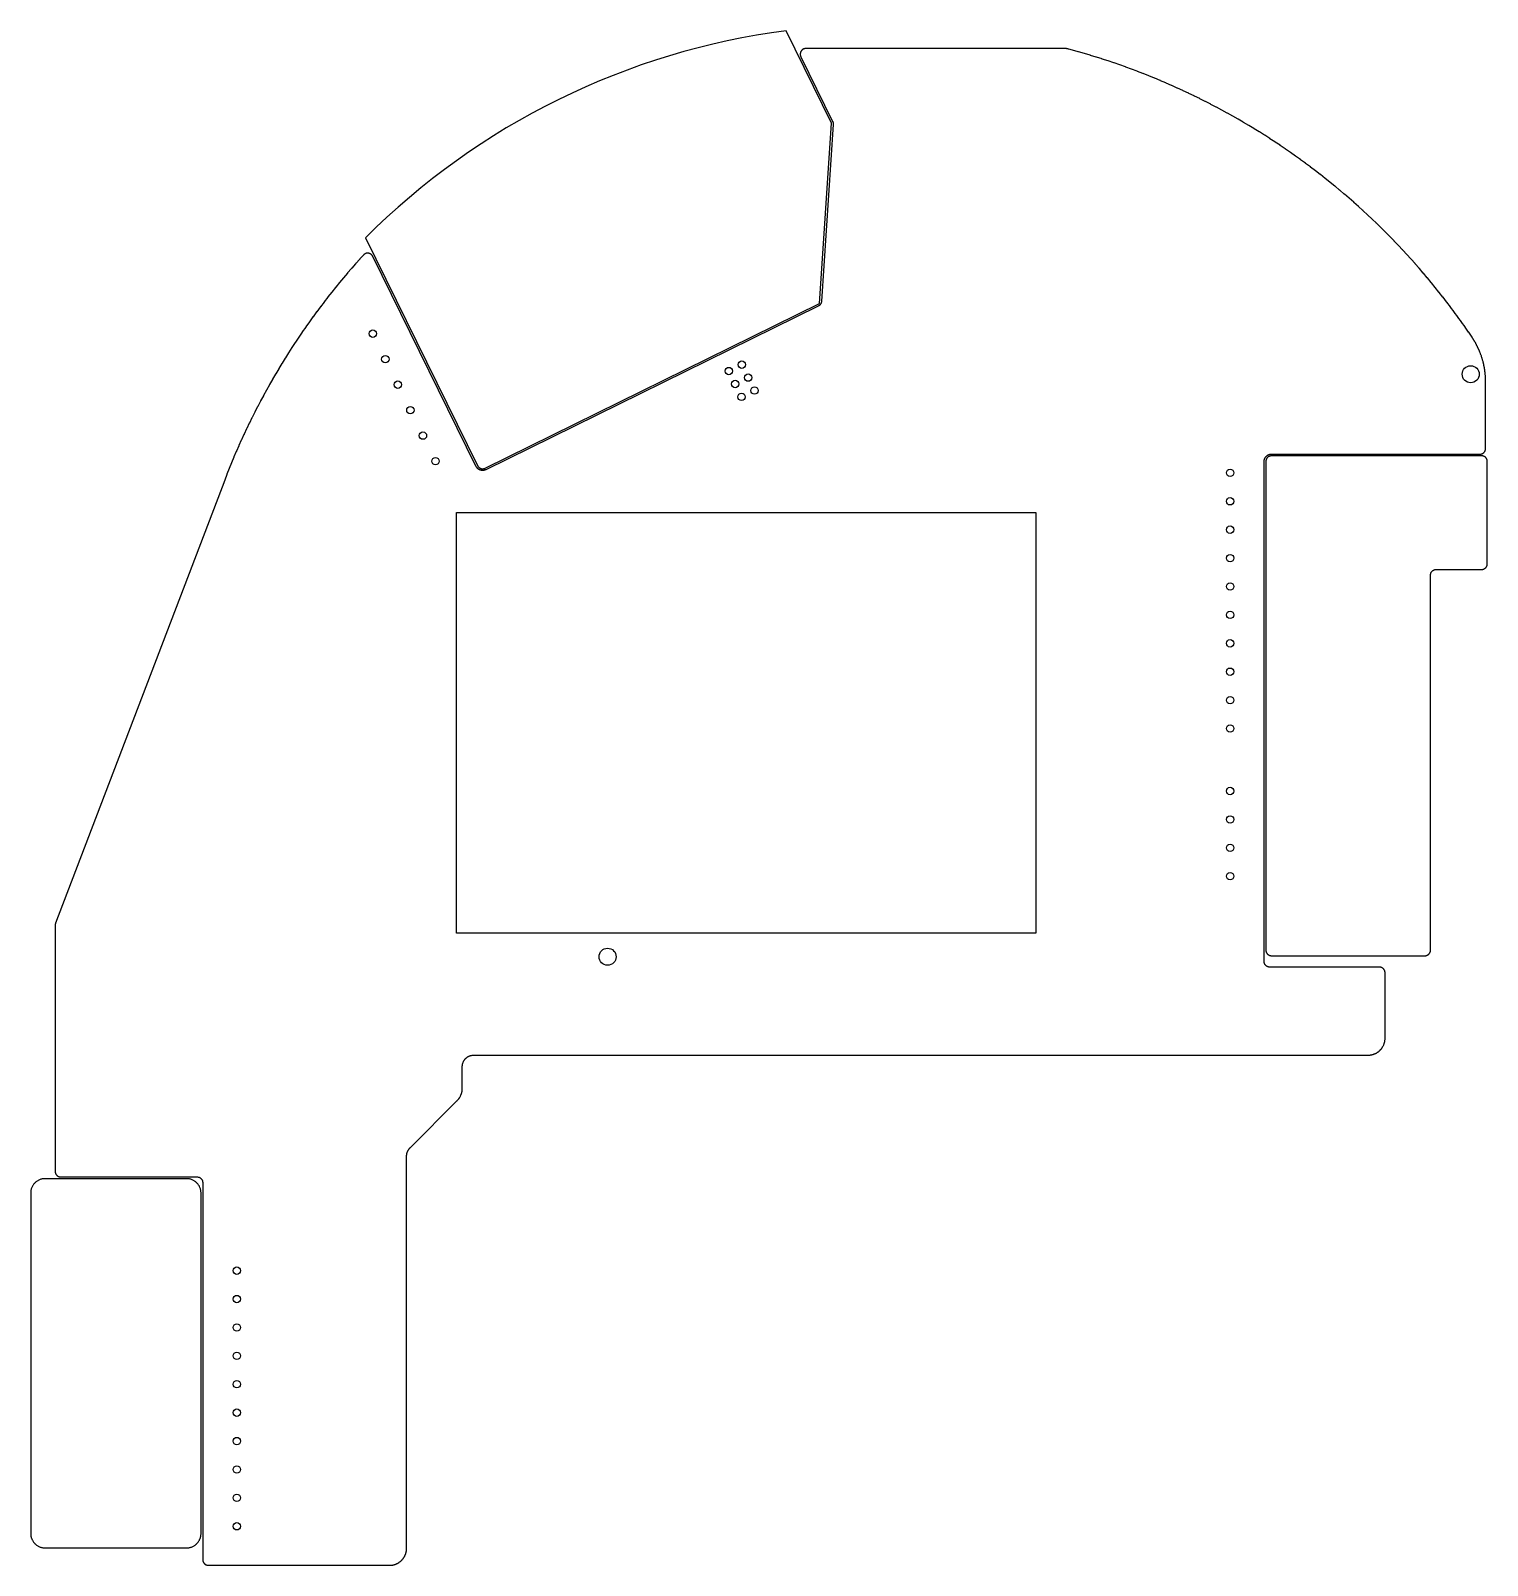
# Model space of a CAD drawing. Header units: millimetres. Extents: x 24 to 280, y -282 to -12.
import ezdxf

# ---------------------------------------------------------------- set-up
doc = ezdxf.new("R2010")
doc.units = ezdxf.units.MM
for name, color, linetype in [('CONTORNO_MASTER', 7, 'Continuous'), ('HUECO_PI', 2, 'Continuous'), ('PCB_INDIVIDUALES_REF', 3, 'Continuous'), ('TERMINALES_PADS', 6, 'Continuous'), ('TORNILLOS_BASE', 5, 'Continuous')]:
    doc.layers.add(name, color=color, linetype=linetype)

msp = doc.modelspace()

# ---------------------------------------------------------------- linework, layer by layer
at = {"layer": 'CONTORNO_MASTER'}
msp.add_lwpolyline([(28.3, -212.93), (28.3, -212.95), (28.3, -212.99), (28.3, -213.02), (28.31, -213.05), (28.31, -213.09), (28.32, -213.12), (28.32, -213.15), (28.33, -213.18), (28.34, -213.21), (28.35, -213.24), (28.36, -213.28), (28.37, -213.31), (28.38, -213.34), (28.4, -213.37), (28.41, -213.4), (28.43, -213.42), (28.44, -213.45), (28.46, -213.48), (28.48, -213.51), (28.5, -213.53), (28.52, -213.56), (28.54, -213.59), (28.56, -213.61), (28.58, -213.63), (28.6, -213.66), (28.63, -213.68), (28.65, -213.7), (28.68, -213.72), (28.7, -213.74), (28.73, -213.76), (28.76, -213.78), (28.79, -213.8), (28.81, -213.81), (28.84, -213.83), (28.87, -213.84), (28.9, -213.86), (28.93, -213.87), (28.96, -213.88), (28.99, -213.89), (29.03, -213.9), (29.06, -213.91), (29.09, -213.92), (29.12, -213.92), (29.15, -213.93), (29.19, -213.93), (29.22, -213.94), (29.25, -213.94), (29.29, -213.94), (29.31, -213.94), (53.28, -213.94), (53.31, -213.94), (53.33, -213.94), (53.39, -213.94), (53.46, -213.95), (53.52, -213.97), (53.59, -213.98), (53.65, -214), (53.71, -214.03), (53.77, -214.06), (53.82, -214.09), (53.88, -214.13), (53.93, -214.17), (53.98, -214.21), (54.03, -214.26), (54.07, -214.31), (54.11, -214.36), (54.14, -214.41), (54.18, -214.47), (54.21, -214.53), (54.23, -214.59), (54.25, -214.65), (54.27, -214.71), (54.28, -214.78), (54.29, -214.84), (54.29, -214.91), (54.3, -214.92), (54.3, -214.96), (54.3, -281.29), (54.3, -281.31), (54.3, -281.35), (54.3, -281.38), (54.3, -281.41), (54.31, -281.45), (54.31, -281.48), (54.32, -281.51), (54.33, -281.54), (54.33, -281.57), (54.34, -281.61), (54.35, -281.64), (54.37, -281.67), (54.38, -281.7), (54.39, -281.73), (54.41, -281.76), (54.42, -281.79), (54.44, -281.81), (54.46, -281.84), (54.47, -281.87), (54.49, -281.9), (54.51, -281.92), (54.53, -281.95), (54.56, -281.97), (54.58, -282), (54.6, -282.02), (54.62, -282.04), (54.65, -282.06), (54.67, -282.08), (54.7, -282.1), (54.73, -282.12), (54.75, -282.14), (54.78, -282.16), (54.81, -282.17), (54.84, -282.19), (54.87, -282.2), (54.9, -282.22), (54.93, -282.23), (54.96, -282.24), (54.99, -282.25), (55.02, -282.26), (55.05, -282.27), (55.08, -282.28), (55.12, -282.28), (55.15, -282.29), (55.18, -282.29), (55.21, -282.3), (55.25, -282.3), (55.29, -282.3), (55.3, -282.3), (87.16, -282.3), (87.17, -282.3), (87.2, -282.3), (87.2, -282.3), (87.21, -282.3), (87.22, -282.3), (87.33, -282.3), (87.34, -282.3), (87.38, -282.29), (87.39, -282.29), (87.42, -282.29), (87.43, -282.29), (87.53, -282.28), (87.54, -282.28), (87.58, -282.28), (87.59, -282.27), (87.61, -282.27), (87.62, -282.27), (87.63, -282.27), (87.64, -282.27), (87.73, -282.25), (87.74, -282.25), (87.77, -282.24), (87.78, -282.24), (87.8, -282.24), (87.81, -282.24), (87.83, -282.23), (87.84, -282.23), (87.92, -282.21), (87.93, -282.21), (87.96, -282.2), (87.97, -282.2), (87.99, -282.19), (88, -282.19), (88.02, -282.18), (88.03, -282.18), (88.11, -282.16), (88.12, -282.15), (88.14, -282.15), (88.15, -282.14), (88.17, -282.14), (88.18, -282.13), (88.21, -282.12), (88.21, -282.12), (88.3, -282.09), (88.31, -282.09), (88.33, -282.08), (88.33, -282.08), (88.36, -282.07), (88.37, -282.06), (88.39, -282.05), (88.4, -282.05), (88.48, -282.01), (88.49, -282.01), (88.51, -282), (88.51, -282), (88.54, -281.98), (88.55, -281.98), (88.57, -281.97), (88.57, -281.97), (88.65, -281.92), (88.66, -281.92), (88.68, -281.91), (88.69, -281.9), (88.71, -281.89), (88.72, -281.89), (88.74, -281.87), (88.74, -281.87), (88.82, -281.83), (88.82, -281.82), (88.85, -281.8), (88.86, -281.8), (88.88, -281.78), (88.9, -281.77), (88.98, -281.71), (88.99, -281.71), (89.01, -281.69), (89.02, -281.68), (89.04, -281.67), (89.04, -281.67), (89.06, -281.65), (89.07, -281.65), (89.14, -281.59), (89.14, -281.58), (89.16, -281.57), (89.17, -281.56), (89.19, -281.55), (89.19, -281.54), (89.21, -281.52), (89.22, -281.52), (89.28, -281.46), (89.29, -281.45), (89.31, -281.44), (89.31, -281.43), (89.33, -281.41), (89.34, -281.41), (89.35, -281.39), (89.36, -281.38), (89.42, -281.32), (89.42, -281.31), (89.44, -281.29), (89.45, -281.29), (89.46, -281.27), (89.47, -281.26), (89.48, -281.24), (89.49, -281.24), (89.55, -281.17), (89.55, -281.16), (89.57, -281.14), (89.57, -281.14), (89.58, -281.12), (89.59, -281.11), (89.61, -281.09), (89.61, -281.08), (89.67, -281), (89.68, -280.99), (89.7, -280.96), (89.7, -280.95), (89.72, -280.92), (89.73, -280.92), (89.77, -280.84), (89.77, -280.84), (89.79, -280.82), (89.79, -280.81), (89.8, -280.79), (89.81, -280.78), (89.82, -280.76), (89.82, -280.75), (89.87, -280.67), (89.87, -280.67), (89.88, -280.65), (89.88, -280.64), (89.9, -280.61), (89.9, -280.61), (89.91, -280.59), (89.91, -280.58), (89.95, -280.5), (89.95, -280.49), (89.96, -280.47), (89.97, -280.46), (89.98, -280.43), (89.98, -280.43), (89.99, -280.41), (89.99, -280.4), (90.02, -280.31), (90.02, -280.31), (90.03, -280.28), (90.04, -280.27), (90.04, -280.25), (90.05, -280.24), (90.05, -280.22), (90.06, -280.21), (90.08, -280.13), (90.08, -280.12), (90.09, -280.1), (90.09, -280.09), (90.1, -280.07), (90.1, -280.06), (90.11, -280.03), (90.11, -280.02), (90.13, -279.94), (90.13, -279.93), (90.14, -279.91), (90.14, -279.9), (90.14, -279.88), (90.14, -279.87), (90.15, -279.84), (90.15, -279.83), (90.17, -279.74), (90.17, -279.73), (90.17, -279.72), (90.17, -279.71), (90.17, -279.69), (90.18, -279.68), (90.18, -279.64), (90.18, -279.63), (90.19, -279.54), (90.19, -279.52), (90.19, -279.49), (90.19, -279.48), (90.2, -279.44), (90.2, -279.43), (90.2, -279.32), (90.2, -279.32), (90.2, -279.3), (90.2, -279.3), (90.2, -279.27), (90.2, -279.26), (90.2, -210.24), (90.2, -210.21), (90.2, -210.13), (90.21, -210.06), (90.21, -210), (90.22, -209.94), (90.23, -209.87), (90.25, -209.8), (90.26, -209.74), (90.28, -209.68), (90.3, -209.62), (90.32, -209.56), (90.34, -209.49), (90.37, -209.43), (90.39, -209.37), (90.42, -209.32), (90.45, -209.26), (90.49, -209.2), (90.52, -209.14), (90.56, -209.09), (90.59, -209.04), (90.63, -208.99), (90.68, -208.94), (90.72, -208.89), (90.77, -208.83), (90.8, -208.8), (99.11, -200.49), (99.12, -200.48), (99.12, -200.48), (99.14, -200.46), (99.15, -200.45), (99.22, -200.37), (99.23, -200.37), (99.24, -200.35), (99.24, -200.35), (99.26, -200.33), (99.27, -200.32), (99.28, -200.3), (99.29, -200.29), (99.35, -200.22), (99.35, -200.22), (99.37, -200.2), (99.37, -200.19), (99.39, -200.17), (99.39, -200.17), (99.41, -200.15), (99.41, -200.14), (99.46, -200.07), (99.47, -200.06), (99.48, -200.04), (99.49, -200.04), (99.5, -200.01), (99.5, -200.01), (99.52, -199.98), (99.52, -199.98), (99.57, -199.9), (99.57, -199.89), (99.59, -199.87), (99.59, -199.87), (99.6, -199.85), (99.61, -199.84), (99.62, -199.82), (99.62, -199.81), (99.67, -199.73), (99.67, -199.72), (99.68, -199.7), (99.68, -199.7), (99.7, -199.67), (99.7, -199.66), (99.71, -199.64), (99.71, -199.64), (99.75, -199.55), (99.75, -199.55), (99.76, -199.52), (99.77, -199.52), (99.77, -199.5), (99.78, -199.49), (99.79, -199.46), (99.79, -199.45), (99.82, -199.37), (99.82, -199.36), (99.83, -199.34), (99.84, -199.33), (99.84, -199.31), (99.85, -199.3), (99.85, -199.28), (99.86, -199.27), (99.88, -199.18), (99.88, -199.18), (99.89, -199.15), (99.89, -199.15), (99.9, -199.12), (99.9, -199.11), (99.91, -199.09), (99.91, -199.08), (99.93, -199), (99.93, -198.99), (99.94, -198.96), (99.94, -198.95), (99.94, -198.93), (99.95, -198.92), (99.95, -198.9), (99.95, -198.89), (99.97, -198.8), (99.97, -198.79), (99.97, -198.77), (99.97, -198.77), (99.97, -198.74), (99.98, -198.73), (99.98, -198.7), (99.98, -198.69), (99.99, -198.6), (99.99, -198.58), (99.99, -198.55), (99.99, -198.54), (100, -198.5), (100, -198.49), (100, -198.38), (100, -198.37), (100, -198.36), (100, -198.35), (100, -198.33), (100, -198.32), (100, -194.52), (100, -194.48), (100, -194.4), (100.01, -194.33), (100.01, -194.27), (100.02, -194.21), (100.03, -194.14), (100.05, -194.08), (100.06, -194.01), (100.08, -193.95), (100.1, -193.89), (100.12, -193.83), (100.14, -193.76), (100.16, -193.71), (100.19, -193.65), (100.22, -193.58), (100.25, -193.53), (100.28, -193.47), (100.32, -193.42), (100.35, -193.36), (100.39, -193.31), (100.44, -193.25), (100.47, -193.21), (100.52, -193.16), (100.57, -193.11), (100.61, -193.07), (100.66, -193.02), (100.71, -192.97), (100.75, -192.94), (100.81, -192.89), (100.86, -192.85), (100.92, -192.82), (100.97, -192.78), (101.03, -192.75), (101.08, -192.72), (101.15, -192.69), (101.21, -192.66), (101.26, -192.64), (101.33, -192.62), (101.39, -192.6), (101.45, -192.58), (101.51, -192.56), (101.58, -192.55), (101.64, -192.53), (101.71, -192.52), (101.77, -192.51), (101.83, -192.51), (101.9, -192.5), (101.98, -192.5), (102.02, -192.5), (259.46, -192.5), (259.47, -192.5), (259.5, -192.5), (259.5, -192.5), (259.51, -192.5), (259.52, -192.5), (259.63, -192.5), (259.64, -192.5), (259.68, -192.49), (259.69, -192.49), (259.72, -192.49), (259.73, -192.49), (259.83, -192.48), (259.84, -192.48), (259.88, -192.48), (259.89, -192.47), (259.91, -192.47), (259.92, -192.47), (259.93, -192.47), (259.94, -192.47), (260.03, -192.45), (260.04, -192.45), (260.07, -192.44), (260.08, -192.44), (260.1, -192.44), (260.11, -192.44), (260.13, -192.43), (260.14, -192.43), (260.22, -192.41), (260.23, -192.41), (260.26, -192.4), (260.27, -192.4), (260.29, -192.39), (260.3, -192.39), (260.32, -192.38), (260.33, -192.38), (260.41, -192.36), (260.42, -192.35), (260.44, -192.35), (260.45, -192.34), (260.47, -192.34), (260.48, -192.33), (260.51, -192.32), (260.51, -192.32), (260.6, -192.29), (260.61, -192.29), (260.63, -192.28), (260.63, -192.28), (260.66, -192.27), (260.67, -192.26), (260.69, -192.25), (260.7, -192.25), (260.78, -192.21), (260.79, -192.21), (260.81, -192.2), (260.81, -192.2), (260.84, -192.18), (260.85, -192.18), (260.87, -192.17), (260.87, -192.17), (260.95, -192.12), (260.96, -192.12), (260.98, -192.11), (260.99, -192.1), (261.01, -192.09), (261.02, -192.09), (261.04, -192.07), (261.04, -192.07), (261.12, -192.03), (261.12, -192.02), (261.15, -192), (261.16, -192), (261.18, -191.98), (261.2, -191.97), (261.28, -191.91), (261.29, -191.91), (261.31, -191.89), (261.32, -191.88), (261.34, -191.87), (261.34, -191.87), (261.36, -191.85), (261.37, -191.85), (261.44, -191.79), (261.44, -191.78), (261.46, -191.77), (261.47, -191.76), (261.49, -191.75), (261.49, -191.74), (261.51, -191.72), (261.52, -191.72), (261.58, -191.66), (261.59, -191.65), (261.61, -191.64), (261.61, -191.63), (261.63, -191.61), (261.64, -191.61), (261.65, -191.59), (261.66, -191.58), (261.72, -191.52), (261.72, -191.51), (261.74, -191.49), (261.75, -191.49), (261.76, -191.47), (261.77, -191.46), (261.78, -191.44), (261.79, -191.44), (261.85, -191.37), (261.85, -191.36), (261.87, -191.34), (261.87, -191.34), (261.88, -191.32), (261.89, -191.31), (261.91, -191.29), (261.91, -191.28), (261.97, -191.2), (261.98, -191.19), (262, -191.16), (262, -191.15), (262.02, -191.12), (262.03, -191.12), (262.07, -191.04), (262.07, -191.04), (262.09, -191.02), (262.09, -191.01), (262.1, -190.99), (262.11, -190.98), (262.12, -190.96), (262.12, -190.95), (262.17, -190.87), (262.17, -190.87), (262.18, -190.85), (262.18, -190.84), (262.2, -190.81), (262.2, -190.81), (262.21, -190.79), (262.21, -190.78), (262.25, -190.7), (262.25, -190.69), (262.26, -190.67), (262.27, -190.66), (262.28, -190.63), (262.28, -190.63), (262.29, -190.61), (262.29, -190.6), (262.32, -190.51), (262.32, -190.51), (262.33, -190.48), (262.34, -190.47), (262.34, -190.45), (262.35, -190.44), (262.35, -190.42), (262.36, -190.41), (262.38, -190.33), (262.38, -190.32), (262.39, -190.3), (262.39, -190.29), (262.4, -190.27), (262.4, -190.26), (262.41, -190.23), (262.41, -190.22), (262.43, -190.14), (262.43, -190.13), (262.44, -190.11), (262.44, -190.1), (262.44, -190.08), (262.44, -190.07), (262.45, -190.04), (262.45, -190.03), (262.47, -189.94), (262.47, -189.93), (262.47, -189.92), (262.47, -189.91), (262.47, -189.89), (262.48, -189.88), (262.48, -189.84), (262.48, -189.83), (262.49, -189.74), (262.49, -189.72), (262.49, -189.69), (262.49, -189.68), (262.5, -189.64), (262.5, -189.63), (262.5, -189.52), (262.5, -189.52), (262.5, -189.5), (262.5, -189.5), (262.5, -189.47), (262.5, -189.46), (262.5, -178.01), (262.5, -177.99), (262.5, -177.95), (262.5, -177.92), (262.49, -177.89), (262.49, -177.85), (262.48, -177.82), (262.48, -177.79), (262.47, -177.76), (262.46, -177.73), (262.45, -177.69), (262.44, -177.66), (262.43, -177.63), (262.42, -177.6), (262.4, -177.57), (262.39, -177.54), (262.37, -177.51), (262.36, -177.49), (262.34, -177.46), (262.32, -177.43), (262.3, -177.4), (262.28, -177.38), (262.26, -177.35), (262.24, -177.33), (262.22, -177.3), (262.2, -177.28), (262.17, -177.26), (262.15, -177.24), (262.12, -177.22), (262.1, -177.2), (262.07, -177.18), (262.04, -177.16), (262.01, -177.14), (261.99, -177.13), (261.96, -177.11), (261.93, -177.1), (261.9, -177.08), (261.87, -177.07), (261.84, -177.06), (261.81, -177.05), (261.77, -177.04), (261.74, -177.03), (261.71, -177.02), (261.68, -177.02), (261.65, -177.01), (261.61, -177.01), (261.58, -177), (261.55, -177), (261.51, -177), (261.49, -177), (242.22, -177), (242.18, -177), (242.17, -177), (242.1, -176.99), (242.04, -176.99), (241.97, -176.97), (241.91, -176.96), (241.85, -176.94), (241.79, -176.91), (241.73, -176.88), (241.67, -176.85), (241.62, -176.81), (241.57, -176.77), (241.52, -176.73), (241.47, -176.68), (241.43, -176.63), (241.39, -176.58), (241.35, -176.53), (241.32, -176.47), (241.29, -176.41), (241.26, -176.35), (241.24, -176.29), (241.23, -176.23), (241.21, -176.16), (241.21, -176.1), (241.2, -176.03), (241.2, -176.02), (241.2, -175.98), (241.2, -100), (241.2, -88.02), (241.2, -88.01), (241.2, -88.01), (241.2, -88), (241.2, -87.99), (241.2, -87.99), (241.2, -87.98), (241.2, -87.97), (241.2, -87.95), (241.2, -87.94), (241.2, -87.94), (241.2, -87.91), (241.21, -87.89), (241.21, -87.84), (241.21, -87.83), (241.22, -87.78), (241.22, -87.77), (241.23, -87.72), (241.23, -87.7), (241.25, -87.66), (241.25, -87.64), (241.27, -87.6), (241.27, -87.58), (241.29, -87.54), (241.29, -87.52), (241.31, -87.48), (241.32, -87.46), (241.34, -87.42), (241.34, -87.41), (241.37, -87.36), (241.38, -87.35), (241.4, -87.31), (241.41, -87.3), (241.44, -87.25), (241.44, -87.24), (241.47, -87.2), (241.48, -87.19), (241.51, -87.15), (241.52, -87.14), (241.56, -87.11), (241.57, -87.1), (241.6, -87.06), (241.61, -87.05), (241.65, -87.02), (241.66, -87.01), (241.7, -86.98), (241.71, -86.97), (241.75, -86.94), (241.76, -86.93), (241.8, -86.9), (241.81, -86.9), (241.86, -86.87), (241.87, -86.86), (241.91, -86.84), (241.93, -86.83), (241.97, -86.81), (241.98, -86.81), (242.03, -86.79), (242.04, -86.78), (242.09, -86.77), (242.1, -86.76), (242.15, -86.75), (242.16, -86.74), (242.21, -86.73), (242.23, -86.73), (242.27, -86.72), (242.29, -86.72), (242.34, -86.71), (242.35, -86.71), (242.4, -86.7), (242.42, -86.7), (242.45, -86.7), (242.47, -86.7), (242.49, -86.7), (242.5, -86.7), (242.51, -86.7), (242.51, -86.7), (242.52, -86.7), (279.19, -86.7), (279.21, -86.7), (279.25, -86.7), (279.28, -86.7), (279.31, -86.69), (279.35, -86.69), (279.38, -86.68), (279.41, -86.68), (279.44, -86.67), (279.47, -86.66), (279.51, -86.65), (279.54, -86.64), (279.57, -86.63), (279.6, -86.62), (279.63, -86.6), (279.66, -86.59), (279.69, -86.57), (279.71, -86.56), (279.74, -86.54), (279.77, -86.52), (279.8, -86.5), (279.82, -86.48), (279.85, -86.46), (279.87, -86.44), (279.9, -86.42), (279.92, -86.4), (279.94, -86.37), (279.96, -86.35), (279.98, -86.32), (280, -86.3), (280.02, -86.27), (280.04, -86.24), (280.06, -86.21), (280.07, -86.19), (280.09, -86.16), (280.1, -86.13), (280.12, -86.1), (280.13, -86.07), (280.14, -86.04), (280.15, -86.01), (280.16, -85.97), (280.17, -85.94), (280.18, -85.91), (280.18, -85.88), (280.19, -85.85), (280.19, -85.81), (280.2, -85.78), (280.2, -85.75), (280.2, -85.71), (280.2, -85.69), (280.2, -73.86), (280.2, -73.86), (280.2, -73.84), (280.2, -73.83), (280.2, -73.81), (280.2, -73.8), (280.2, -73.72), (280.2, -73.72), (280.2, -73.7), (280.2, -73.68), (280.2, -73.67), (280.2, -73.61), (280.2, -73.59), (280.2, -73.59), (280.2, -73.59), (280.19, -73.55), (280.19, -73.55), (280.19, -73.48), (280.19, -73.47), (280.19, -73.45), (280.19, -73.35), (280.19, -73.35), (280.19, -73.33), (280.19, -73.32), (280.18, -73.23), (280.18, -73.22), (280.18, -73.21), (280.18, -73.19), (280.18, -73.18), (280.17, -73.11), (280.17, -73.1), (280.17, -73.06), (280.17, -73.05), (280.17, -72.98), (280.16, -72.95), (280.16, -72.95), (280.16, -72.86), (280.16, -72.83), (280.15, -72.75), (280.15, -72.74), (280.15, -72.72), (280.14, -72.7), (280.14, -72.69), (280.14, -72.61), (280.13, -72.6), (280.13, -72.6), (280.13, -72.57), (280.13, -72.56), (280.12, -72.49), (280.12, -72.48), (280.12, -72.46), (280.12, -72.46), (280.11, -72.36), (280.11, -72.33), (280.11, -72.33), (280.1, -72.24), (280.09, -72.22), (280.09, -72.2), (280.08, -72.12), (280.08, -72.11), (280.08, -72.1), (280.07, -72.08), (280.07, -72.07), (280.06, -72.01), (280.06, -71.99), (280.06, -71.98), (280.06, -71.95), (280.05, -71.94), (280.05, -71.89), (280.04, -71.87), (280.04, -71.85), (280.04, -71.83), (280.04, -71.82), (280.03, -71.76), (280.03, -71.76), (280.02, -71.73), (280.02, -71.72), (280.02, -71.7), (280.01, -71.64), (280.01, -71.64), (280, -71.61), (280, -71.61), (280, -71.6), (280, -71.59), (279.99, -71.51), (279.98, -71.5), (279.98, -71.46), (279.98, -71.45), (279.96, -71.38), (279.96, -71.38), (279.96, -71.36), (279.94, -71.26), (279.93, -71.24), (279.92, -71.16), (279.92, -71.15), (279.91, -71.13), (279.91, -71.13), (279.91, -71.11), (279.91, -71.09), (279.89, -71.02), (279.89, -71.01), (279.89, -71.01), (279.89, -71), (279.88, -70.98), (279.88, -70.97), (279.86, -70.9), (279.86, -70.89), (279.86, -70.87), (279.84, -70.78), (279.84, -70.77), (279.83, -70.75), (279.81, -70.67), (279.81, -70.67), (279.81, -70.65), (279.8, -70.64), (279.8, -70.63), (279.8, -70.61), (279.78, -70.55), (279.78, -70.54), (279.77, -70.52), (279.77, -70.52), (279.77, -70.52), (279.77, -70.5), (279.75, -70.42), (279.74, -70.41), (279.74, -70.39), (279.74, -70.39), (279.72, -70.3), (279.71, -70.29), (279.71, -70.27), (279.71, -70.27), (279.68, -70.18), (279.68, -70.17), (279.68, -70.15), (279.67, -70.15), (279.65, -70.07), (279.65, -70.06), (279.65, -70.05), (279.64, -70.04), (279.64, -70.04), (279.64, -70.03), (279.62, -69.95), (279.62, -69.95), (279.61, -69.93), (279.61, -69.91), (279.6, -69.9), (279.58, -69.83), (279.58, -69.82), (279.57, -69.81), (279.57, -69.8), (279.57, -69.8), (279.57, -69.79), (279.55, -69.72), (279.55, -69.72), (279.54, -69.7), (279.54, -69.69), (279.53, -69.67), (279.53, -69.66), (279.5, -69.58), (279.5, -69.58), (279.5, -69.57), (279.49, -69.55), (279.47, -69.47), (279.46, -69.46), (279.46, -69.45), (279.45, -69.43), (279.45, -69.42), (279.42, -69.35), (279.42, -69.34), (279.42, -69.33), (279.41, -69.32), (279.38, -69.24), (279.38, -69.23), (279.37, -69.21), (279.35, -69.13), (279.34, -69.13), (279.33, -69.1), (279.33, -69.09), (279.32, -69.08), (279.3, -69.01), (279.29, -69), (279.29, -68.99), (279.28, -68.96), (279.28, -68.96), (279.25, -68.89), (279.25, -68.88), (279.24, -68.86), (279.24, -68.86), (279.21, -68.77), (279.2, -68.76), (279.2, -68.75), (279.19, -68.74), (279.16, -68.66), (279.16, -68.65), (279.15, -68.63), (279.15, -68.62), (279.12, -68.55), (279.11, -68.54), (279.11, -68.53), (279.1, -68.5), (279.1, -68.5), (279.07, -68.43), (279.06, -68.42), (279.05, -68.4), (279.02, -68.32), (279.01, -68.31), (279.01, -68.3), (279, -68.28), (279, -68.27), (278.97, -68.2), (278.96, -68.19), (278.95, -68.17), (278.91, -68.09), (278.91, -68.08), (278.9, -68.07), (278.86, -67.98), (278.86, -67.97), (278.85, -67.96), (278.85, -67.94), (278.81, -67.87), (278.8, -67.85), (278.8, -67.84), (278.8, -67.84), (278.76, -67.76), (278.75, -67.75), (278.75, -67.74), (278.73, -67.71), (278.73, -67.7), (278.7, -67.64), (278.7, -67.64), (278.69, -67.62), (278.68, -67.61), (278.64, -67.53), (278.64, -67.53), (278.64, -67.52), (278.63, -67.51), (278.62, -67.49), (278.62, -67.49), (278.59, -67.42), (278.58, -67.42), (278.57, -67.4), (278.57, -67.39), (278.53, -67.32), (278.53, -67.31), (278.52, -67.3), (278.5, -67.27), (278.5, -67.26), (278.47, -67.21), (278.46, -67.2), (278.46, -67.18), (278.45, -67.18), (278.41, -67.1), (278.4, -67.09), (278.39, -67.07), (278.35, -66.98), (278.34, -66.97), (278.33, -66.96), (278.29, -66.89), (278.28, -66.87), (278.27, -66.86), (278.27, -66.85), (278.23, -66.79), (278.23, -66.78), (278.22, -66.77), (278.21, -66.76), (278.21, -66.75), (278.2, -66.73), (278.17, -66.68), (278.16, -66.67), (278.15, -66.65), (278.15, -66.65), (278.14, -66.64), (278.14, -66.63), (278.09, -66.56), (278.09, -66.56), (278.08, -66.55), (278.07, -66.53), (278.03, -66.46), (278.01, -66.44), (278.01, -66.43), (277.97, -66.36), (277.96, -66.35), (277.94, -66.32), (277.93, -66.31), (277.9, -66.26), (277.89, -66.24), (277.88, -66.23), (277.87, -66.22), (277.83, -66.15), (277.82, -66.14), (277.81, -66.12), (277.81, -66.12), (277.22, -65.25), (277.21, -65.25), (277.2, -65.23), (277.2, -65.22), (277.2, -65.22), (277.19, -65.21), (276.59, -64.35), (276.58, -64.34), (276.57, -64.32), (276.57, -64.32), (275.96, -63.46), (275.95, -63.45), (275.95, -63.44), (275.94, -63.42), (275.93, -63.41), (275.32, -62.57), (275.3, -62.54), (274.68, -61.69), (274.67, -61.68), (274.67, -61.67), (274.65, -61.65), (274.65, -61.65), (274.02, -60.81), (274.02, -60.8), (274, -60.78), (274, -60.78), (273.36, -59.94), (273.35, -59.92), (273.34, -59.91), (272.7, -59.08), (272.69, -59.07), (272.68, -59.06), (272.67, -59.04), (272.02, -58.22), (272.01, -58.21), (272.01, -58.2), (271.99, -58.18), (271.99, -58.18), (271.33, -57.36), (271.32, -57.34), (270.65, -56.52), (270.65, -56.52), (270.64, -56.51), (270.63, -56.5), (270.63, -56.5), (270.62, -56.49), (269.95, -55.68), (269.94, -55.67), (269.93, -55.65), (269.93, -55.65), (269.24, -54.84), (269.22, -54.82), (268.54, -54.03), (268.54, -54.03), (268.52, -54.01), (268.52, -54), (268.51, -53.99), (268.49, -53.98), (267.81, -53.2), (267.8, -53.19), (267.8, -53.18), (267.78, -53.16), (267.78, -53.16), (267.09, -52.38), (267.08, -52.38), (267.05, -52.35), (267.05, -52.34), (266.35, -51.58), (266.35, -51.57), (266.34, -51.56), (266.33, -51.56), (266.33, -51.55), (266.32, -51.54), (265.61, -50.77), (265.6, -50.76), (265.59, -50.75), (265.58, -50.74), (265.57, -50.73), (264.86, -49.97), (264.84, -49.95), (264.11, -49.19), (264.1, -49.18), (264.09, -49.17), (264.09, -49.17), (264.09, -49.17), (264.08, -49.16), (263.34, -48.4), (263.33, -48.39), (263.32, -48.38), (263.32, -48.38), (262.57, -47.63), (262.57, -47.62), (262.56, -47.62), (262.56, -47.62), (262.56, -47.61), (262.54, -47.59), (262.53, -47.59), (261.79, -46.86), (261.79, -46.85), (261.78, -46.84), (261.77, -46.83), (261.02, -46.1), (261, -46.09), (260.99, -46.07), (260.99, -46.07), (260.22, -45.34), (260.2, -45.32), (259.42, -44.59), (259.42, -44.59), (259.41, -44.57), (259.4, -44.57), (258.63, -43.85), (258.62, -43.84), (258.61, -43.84), (258.59, -43.82), (258.59, -43.82), (257.81, -43.11), (257.81, -43.11), (257.79, -43.09), (257.01, -42.39), (257, -42.39), (256.99, -42.38), (256.98, -42.37), (256.98, -42.37), (256.97, -42.36), (256.18, -41.67), (256.17, -41.66), (256.16, -41.65), (256.15, -41.65), (255.35, -40.96), (255.34, -40.95), (255.33, -40.94), (255.32, -40.93), (255.31, -40.92), (254.51, -40.25), (254.51, -40.24), (254.5, -40.23), (254.49, -40.23), (253.68, -39.55), (253.67, -39.55), (253.66, -39.54), (253.65, -39.52), (253.64, -39.52), (252.84, -38.87), (252.84, -38.86), (252.82, -38.85), (252.82, -38.85), (252.81, -38.84), (252.79, -38.83), (251.97, -38.17), (251.96, -38.16), (251.95, -38.16), (251.12, -37.5), (251.11, -37.49), (251.1, -37.48), (251.09, -37.48), (250.26, -36.83), (250.25, -36.83), (250.23, -36.81), (249.39, -36.18), (249.39, -36.17), (249.37, -36.16), (249.37, -36.16), (249.37, -36.16), (249.36, -36.15), (248.51, -35.52), (248.5, -35.51), (248.49, -35.51), (248.48, -35.5), (248.47, -35.49), (247.63, -34.88), (247.62, -34.87), (247.61, -34.86), (247.59, -34.85), (247.59, -34.84), (246.74, -34.23), (246.72, -34.22), (245.85, -33.61), (245.84, -33.6), (245.83, -33.59), (245.82, -33.59), (244.95, -32.99), (244.92, -32.97), (244.05, -32.37), (244.04, -32.37), (244.01, -32.35), (244, -32.34), (243.15, -31.77), (243.13, -31.76), (243.12, -31.75), (243.1, -31.74), (243.09, -31.73), (242.22, -31.17), (242.21, -31.16), (242.2, -31.15), (242.2, -31.15), (241.3, -30.58), (241.28, -30.56), (240.38, -29.99), (240.37, -29.99), (240.36, -29.98), (240.35, -29.98), (239.45, -29.42), (239.44, -29.42), (239.43, -29.41), (239.41, -29.4), (239.41, -29.4), (238.53, -28.86), (238.52, -28.86), (238.5, -28.85), (238.49, -28.84), (238.48, -28.83), (237.58, -28.3), (237.57, -28.3), (237.56, -28.29), (237.53, -28.27), (237.53, -28.27), (236.63, -27.75), (236.62, -27.75), (236.61, -27.74), (236.6, -27.73), (235.68, -27.21), (235.66, -27.2), (234.73, -26.68), (234.72, -26.67), (234.71, -26.67), (234.7, -26.66), (233.77, -26.15), (233.76, -26.15), (233.75, -26.14), (233.73, -26.13), (233.73, -26.13), (232.81, -25.64), (232.8, -25.63), (232.78, -25.62), (232.78, -25.62), (231.83, -25.13), (231.81, -25.12), (231.81, -25.11), (230.87, -24.63), (230.86, -24.63), (230.85, -24.62), (230.83, -24.61), (229.9, -24.15), (229.9, -24.14), (229.88, -24.14), (229.87, -24.13), (229.86, -24.13), (229.85, -24.12), (228.91, -23.66), (228.9, -23.66), (228.88, -23.65), (228.88, -23.65), (227.93, -23.19), (227.91, -23.18), (227.9, -23.18), (227.9, -23.17), (226.94, -22.72), (226.93, -22.72), (226.91, -22.71), (225.94, -22.27), (225.92, -22.26), (225.91, -22.25), (224.95, -21.82), (224.94, -21.82), (224.93, -21.81), (224.91, -21.8), (223.95, -21.38), (223.94, -21.38), (223.93, -21.38), (223.91, -21.36), (223.9, -21.36), (222.95, -20.96), (222.94, -20.95), (222.9, -20.93), (222.89, -20.93), (221.93, -20.53), (221.91, -20.52), (221.9, -20.52), (220.92, -20.12), (220.92, -20.12), (220.9, -20.11), (220.89, -20.11), (219.92, -19.72), (219.91, -19.72), (219.89, -19.71), (219.88, -19.71), (219.86, -19.7), (218.89, -19.33), (218.89, -19.33), (218.87, -19.32), (218.87, -19.32), (218.87, -19.32), (218.85, -19.31), (217.86, -18.94), (217.84, -18.93), (217.83, -18.93), (216.84, -18.56), (216.81, -18.55), (215.81, -18.2), (215.8, -18.19), (215.79, -18.19), (215.77, -18.18), (215.76, -18.18), (214.78, -17.84), (214.78, -17.84), (214.76, -17.83), (214.76, -17.83), (214.76, -17.83), (214.74, -17.83), (213.75, -17.49), (213.73, -17.49), (213.72, -17.48), (213.71, -17.48), (212.7, -17.15), (212.7, -17.15), (212.68, -17.14), (211.66, -16.82), (211.66, -16.82), (211.64, -16.81), (211.63, -16.81), (210.62, -16.5), (210.61, -16.5), (210.6, -16.49), (210.58, -16.49), (209.58, -16.19), (209.56, -16.18), (209.55, -16.18), (209.54, -16.18), (208.53, -15.89), (208.52, -15.88), (208.5, -15.88), (208.48, -15.87), (208.47, -15.87), (207.47, -15.59), (207.46, -15.59), (207.44, -15.58), (206.8, -15.41), (206.79, -15.41), (206.77, -15.4), (206.76, -15.4), (206.64, -15.37), (206.63, -15.37), (206.6, -15.36), (206.59, -15.36), (206.57, -15.36), (206.56, -15.36), (206.54, -15.35), (206.53, -15.35), (206.45, -15.34), (206.44, -15.33), (206.4, -15.33), (206.39, -15.33), (206.37, -15.32), (206.36, -15.32), (206.35, -15.32), (206.34, -15.32), (206.24, -15.31), (206.23, -15.31), (206.22, -15.31), (206.21, -15.31), (206.19, -15.31), (206.18, -15.31), (206.14, -15.3), (206.13, -15.3), (206.02, -15.3), (206.01, -15.3), (206, -15.3), (205.99, -15.3), (205.97, -15.3), (205.96, -15.3), (160.51, -15.3), (160.5, -15.3), (160.46, -15.3), (160.42, -15.3), (160.39, -15.31), (160.36, -15.31), (160.33, -15.32), (160.29, -15.32), (160.26, -15.33), (160.23, -15.34), (160.2, -15.35), (160.17, -15.36), (160.14, -15.37), (160.11, -15.38), (160.08, -15.4), (160.05, -15.41), (160.02, -15.43), (159.99, -15.44), (159.96, -15.46), (159.94, -15.48), (159.91, -15.5), (159.88, -15.52), (159.86, -15.54), (159.83, -15.56), (159.81, -15.58), (159.79, -15.6), (159.76, -15.63), (159.74, -15.65), (159.72, -15.68), (159.7, -15.7), (159.68, -15.73), (159.67, -15.76), (159.65, -15.79), (159.63, -15.81), (159.62, -15.84), (159.6, -15.87), (159.59, -15.9), (159.58, -15.93), (159.56, -15.96), (159.55, -15.99), (159.54, -16.02), (159.54, -16.06), (159.53, -16.09), (159.52, -16.12), (159.52, -16.15), (159.51, -16.19), (159.51, -16.22), (159.51, -16.25), (159.51, -16.28), (159.51, -16.32), (159.51, -16.35), (159.51, -16.38), (159.51, -16.41), (159.52, -16.45), (159.52, -16.48), (159.53, -16.51), (159.54, -16.54), (159.54, -16.57), (159.55, -16.61), (159.56, -16.64), (159.57, -16.67), (159.59, -16.7), (159.6, -16.73), (159.61, -16.75), (165.21, -28.12), (165.22, -28.15), (165.23, -28.16), (165.25, -28.22), (165.27, -28.29), (165.29, -28.35), (165.3, -28.41), (165.31, -28.48), (165.32, -28.54), (165.32, -28.61), (165.31, -28.63), (165.31, -28.66), (163.26, -59.79), (163.26, -59.82), (163.26, -59.84), (163.25, -59.9), (163.24, -59.97), (163.22, -60.03), (163.2, -60.09), (163.17, -60.15), (163.14, -60.21), (163.11, -60.27), (163.07, -60.32), (163.03, -60.37), (162.99, -60.42), (162.94, -60.47), (162.9, -60.51), (162.84, -60.55), (162.79, -60.59), (162.73, -60.62), (162.72, -60.63), (162.69, -60.64), (104.17, -89.44), (104.16, -89.44), (104.15, -89.45), (104.14, -89.45), (104.13, -89.46), (104.11, -89.47), (104.09, -89.47), (104.04, -89.49), (104.03, -89.5), (103.98, -89.51), (103.97, -89.52), (103.92, -89.53), (103.91, -89.53), (103.86, -89.55), (103.85, -89.55), (103.8, -89.56), (103.78, -89.56), (103.74, -89.57), (103.72, -89.57), (103.67, -89.57), (103.66, -89.57), (103.61, -89.58), (103.59, -89.58), (103.54, -89.58), (103.53, -89.57), (103.48, -89.57), (103.47, -89.57), (103.42, -89.57), (103.4, -89.56), (103.35, -89.56), (103.34, -89.55), (103.29, -89.54), (103.28, -89.54), (103.23, -89.53), (103.22, -89.52), (103.17, -89.51), (103.16, -89.5), (103.11, -89.49), (103.1, -89.48), (103.05, -89.46), (103.04, -89.46), (102.99, -89.43), (102.98, -89.43), (102.94, -89.4), (102.92, -89.4), (102.88, -89.37), (102.87, -89.36), (102.83, -89.33), (102.82, -89.33), (102.78, -89.3), (102.77, -89.29), (102.73, -89.26), (102.72, -89.25), (102.68, -89.21), (102.67, -89.2), (102.64, -89.17), (102.63, -89.16), (102.6, -89.12), (102.59, -89.11), (102.56, -89.07), (102.55, -89.06), (102.52, -89.02), (102.51, -89.01), (102.48, -88.96), (102.47, -88.95), (102.45, -88.91), (102.44, -88.89), (102.43, -88.87), (102.43, -88.87), (102.42, -88.86), (102.42, -88.85), (102.41, -88.84), (84.23, -51.89), (84.22, -51.88), (84.21, -51.84), (84.19, -51.81), (84.17, -51.78), (84.15, -51.76), (84.14, -51.73), (84.12, -51.71), (84.1, -51.68), (84.07, -51.66), (84.05, -51.63), (84.03, -51.61), (84.01, -51.59), (83.98, -51.57), (83.96, -51.54), (83.93, -51.52), (83.9, -51.51), (83.88, -51.49), (83.85, -51.47), (83.82, -51.45), (83.79, -51.44), (83.76, -51.42), (83.73, -51.41), (83.7, -51.4), (83.67, -51.39), (83.64, -51.38), (83.61, -51.37), (83.58, -51.36), (83.55, -51.35), (83.52, -51.34), (83.49, -51.34), (83.45, -51.33), (83.42, -51.33), (83.39, -51.33), (83.36, -51.33), (83.32, -51.32), (83.29, -51.33), (83.26, -51.33), (83.23, -51.33), (83.2, -51.33), (83.16, -51.34), (83.13, -51.34), (83.1, -51.35), (83.07, -51.36), (83.04, -51.37), (83.01, -51.38), (82.98, -51.39), (82.95, -51.4), (82.92, -51.42), (82.89, -51.43), (82.86, -51.44), (82.83, -51.46), (82.8, -51.48), (82.77, -51.49), (82.75, -51.51), (82.72, -51.53), (82.7, -51.55), (82.67, -51.57), (82.65, -51.59), (82.62, -51.62), (82.6, -51.65), (82.59, -51.66), (81.97, -52.34), (81.96, -52.35), (81.95, -52.36), (81.94, -52.37), (81.93, -52.38), (81.24, -53.16), (81.23, -53.16), (81.22, -53.17), (81.21, -53.18), (80.52, -53.98), (80.51, -53.98), (80.5, -53.99), (80.49, -54.01), (79.8, -54.8), (79.78, -54.83), (79.1, -55.64), (79.09, -55.64), (79.08, -55.66), (79.08, -55.67), (78.4, -56.48), (78.39, -56.48), (78.39, -56.49), (78.37, -56.51), (78.37, -56.51), (77.71, -57.32), (77.7, -57.33), (77.69, -57.35), (77.69, -57.35), (77.02, -58.18), (77.01, -58.2), (77, -58.2), (76.35, -59.03), (76.34, -59.04), (76.34, -59.05), (76.33, -59.06), (75.68, -59.89), (75.68, -59.9), (75.67, -59.91), (75.66, -59.93), (75.65, -59.94), (75.02, -60.77), (75.02, -60.77), (75, -60.79), (75, -60.8), (74.37, -61.64), (74.36, -61.65), (74.35, -61.66), (74.34, -61.67), (73.72, -62.52), (73.71, -62.53), (73.7, -62.55), (73.7, -62.55), (73.08, -63.41), (73.07, -63.43), (72.46, -64.3), (72.45, -64.31), (72.44, -64.33), (72.43, -64.33), (71.83, -65.2), (71.83, -65.21), (71.81, -65.23), (71.21, -66.11), (71.21, -66.11), (71.2, -66.13), (71.2, -66.13), (70.61, -67.01), (70.61, -67.01), (70.6, -67.02), (70.6, -67.03), (70.6, -67.03), (70.59, -67.04), (70.01, -67.92), (70.01, -67.94), (70, -67.95), (69.99, -67.95), (69.42, -68.85), (69.41, -68.87), (68.84, -69.77), (68.84, -69.77), (68.83, -69.79), (68.82, -69.8), (68.27, -70.7), (68.25, -70.73), (67.7, -71.63), (67.7, -71.64), (67.69, -71.64), (67.69, -71.64), (67.69, -71.65), (67.68, -71.67), (67.67, -71.68), (67.14, -72.57), (67.14, -72.57), (67.13, -72.58), (67.13, -72.59), (67.13, -72.59), (67.12, -72.6), (66.59, -73.51), (66.59, -73.53), (66.58, -73.54), (66.57, -73.54), (66.05, -74.47), (66.04, -74.49), (65.52, -75.42), (65.51, -75.42), (65.51, -75.44), (65.5, -75.45), (65, -76.37), (64.99, -76.39), (64.98, -76.4), (64.98, -76.41), (64.48, -77.33), (64.48, -77.34), (64.47, -77.35), (64.46, -77.37), (64.46, -77.38), (63.97, -78.3), (63.97, -78.31), (63.96, -78.32), (63.95, -78.35), (63.94, -78.36), (63.47, -79.28), (63.47, -79.29), (63.46, -79.31), (63.46, -79.31), (62.98, -80.26), (62.97, -80.28), (62.96, -80.29), (62.5, -81.23), (62.49, -81.24), (62.48, -81.26), (62.48, -81.26), (62.03, -82.21), (62.02, -82.23), (62.01, -82.24), (62.01, -82.25), (61.56, -83.21), (61.56, -83.22), (61.55, -83.24), (61.1, -84.2), (61.09, -84.22), (61.09, -84.23), (60.66, -85.2), (60.65, -85.2), (60.65, -85.22), (60.64, -85.23), (60.22, -86.19), (60.22, -86.21), (60.21, -86.21), (60.2, -86.24), (60.2, -86.24), (59.79, -87.2), (59.78, -87.21), (59.78, -87.23), (59.37, -88.22), (59.36, -88.23), (59.35, -88.24), (58.96, -89.22), (58.94, -89.25), (58.55, -90.23), (58.55, -90.24), (58.55, -90.25), (58.54, -90.28), (58.53, -90.28), (58.16, -91.26), (28.37, -169.29), (28.36, -169.31), (28.35, -169.34), (28.34, -169.37), (28.33, -169.4), (28.33, -169.43), (28.32, -169.46), (28.31, -169.49), (28.31, -169.52), (28.31, -169.55), (28.3, -169.58), (28.3, -169.61), (28.3, -169.65), (28.3, -169.66), (28.3, -212.93)], close=True, dxfattribs=at)
at = {"layer": 'HUECO_PI'}
msp.add_lwpolyline([(99, -97), (201, -97), (201, -171), (99, -171)], close=True, dxfattribs=at)
at = {"layer": 'PCB_INDIVIDUALES_REF'}
for points in [[(82.95, -48.61), (82.95, -48.61), (102.69, -88.72), (102.69, -88.72), (102.69, -88.72), (102.71, -88.76), (102.71, -88.76), (102.74, -88.8), (102.74, -88.8), (102.76, -88.84), (102.76, -88.85), (102.79, -88.88), (102.79, -88.88), (102.82, -88.92), (102.82, -88.92), (102.85, -88.96), (102.85, -88.96), (102.89, -88.99), (102.89, -88.99), (102.92, -89.03), (102.93, -89.03), (102.96, -89.06), (102.96, -89.06), (103, -89.09), (103, -89.09), (103.04, -89.12), (103.04, -89.12), (103.08, -89.14), (103.08, -89.14), (103.13, -89.17), (103.13, -89.17), (103.17, -89.19), (103.17, -89.19), (103.22, -89.21), (103.22, -89.21), (103.26, -89.22), (103.26, -89.22), (103.31, -89.24), (103.31, -89.24), (103.36, -89.25), (103.36, -89.25), (103.4, -89.26), (103.41, -89.26), (103.45, -89.27), (103.45, -89.27), (103.5, -89.27), (103.5, -89.27), (103.55, -89.28), (103.55, -89.28), (103.6, -89.28), (103.6, -89.28), (103.65, -89.27), (103.65, -89.27), (103.7, -89.27), (103.7, -89.27), (103.75, -89.26), (103.75, -89.26), (103.8, -89.25), (103.8, -89.25), (103.84, -89.24), (103.84, -89.24), (103.89, -89.23), (103.89, -89.23), (103.94, -89.21), (103.94, -89.21), (103.98, -89.19), (103.98, -89.19), (104.03, -89.17), (104.03, -89.17), (104.03, -89.17), (162.93, -60.19), (162.93, -60.19), (162.93, -60.19), (165.03, -28.44), (165.03, -28.44), (165.03, -28.43), (157.02, -12.16), (157.02, -12.16), (157.02, -12.16), (154.42, -12.53), (154.42, -12.53), (151.83, -12.95), (151.83, -12.95), (149.24, -13.42), (149.24, -13.42), (146.67, -13.95), (146.67, -13.95), (144.11, -14.53), (144.11, -14.53), (141.56, -15.16), (141.56, -15.16), (139.02, -15.84), (139.02, -15.84), (136.5, -16.58), (136.5, -16.58), (134, -17.36), (134, -17.36), (131.51, -18.2), (131.51, -18.2), (129.04, -19.09), (129.04, -19.09), (126.58, -20.03), (126.58, -20.03), (124.15, -21.01), (124.15, -21.01), (121.74, -22.05), (121.74, -22.05), (119.35, -23.14), (119.35, -23.14), (116.98, -24.27), (116.98, -24.27), (114.63, -25.46), (114.63, -25.46), (112.31, -26.69), (112.31, -26.69), (110.02, -27.97), (110.02, -27.97), (107.75, -29.29), (107.75, -29.29), (105.51, -30.66), (105.51, -30.66), (103.3, -32.08), (103.3, -32.08), (101.12, -33.54), (101.12, -33.54), (98.97, -35.05), (98.97, -35.05), (96.85, -36.6), (96.85, -36.6), (94.76, -38.19), (94.76, -38.19), (92.7, -39.82), (92.7, -39.82), (90.68, -41.5), (90.68, -41.5), (88.69, -43.22), (88.69, -43.22), (86.74, -44.97), (86.74, -44.97), (84.83, -46.77), (84.83, -46.77), (82.95, -48.61), (82.95, -48.61)], [(242.5, -175), (242.5, -175), (242.5, -175), (269.5, -175), (269.5, -175), (269.5, -175), (269.55, -175), (269.55, -175), (269.6, -175), (269.6, -175), (269.65, -174.99), (269.65, -174.99), (269.69, -174.98), (269.7, -174.98), (269.74, -174.97), (269.74, -174.97), (269.79, -174.96), (269.79, -174.96), (269.84, -174.94), (269.84, -174.94), (269.88, -174.92), (269.88, -174.92), (269.93, -174.9), (269.93, -174.9), (269.97, -174.88), (269.97, -174.88), (270.01, -174.86), (270.01, -174.86), (270.06, -174.83), (270.06, -174.83), (270.1, -174.8), (270.1, -174.8), (270.13, -174.77), (270.13, -174.77), (270.17, -174.74), (270.17, -174.74), (270.21, -174.71), (270.21, -174.71), (270.24, -174.67), (270.24, -174.67), (270.27, -174.63), (270.27, -174.63), (270.3, -174.6), (270.3, -174.6), (270.33, -174.56), (270.33, -174.56), (270.36, -174.51), (270.36, -174.51), (270.38, -174.47), (270.38, -174.47), (270.4, -174.43), (270.4, -174.43), (270.42, -174.38), (270.42, -174.38), (270.44, -174.34), (270.44, -174.34), (270.46, -174.29), (270.46, -174.29), (270.47, -174.24), (270.47, -174.24), (270.48, -174.2), (270.48, -174.19), (270.49, -174.15), (270.49, -174.15), (270.5, -174.1), (270.5, -174.1), (270.5, -174.05), (270.5, -174.05), (270.5, -174), (270.5, -174), (270.5, -174), (270.5, -108), (270.5, -107.95), (270.5, -107.9), (270.51, -107.85), (270.52, -107.8), (270.53, -107.76), (270.54, -107.71), (270.56, -107.66), (270.58, -107.62), (270.6, -107.57), (270.62, -107.53), (270.64, -107.49), (270.67, -107.44), (270.7, -107.4), (270.73, -107.37), (270.76, -107.33), (270.79, -107.29), (270.83, -107.26), (270.87, -107.23), (270.9, -107.2), (270.94, -107.17), (270.99, -107.14), (271.03, -107.12), (271.07, -107.1), (271.12, -107.08), (271.16, -107.06), (271.21, -107.04), (271.26, -107.03), (271.3, -107.02), (271.35, -107.01), (271.4, -107), (271.45, -107), (271.5, -107), (279.5, -107), (279.5, -107), (279.5, -107), (279.55, -107), (279.55, -107), (279.6, -107), (279.6, -107), (279.65, -106.99), (279.65, -106.99), (279.69, -106.98), (279.7, -106.98), (279.74, -106.97), (279.74, -106.97), (279.79, -106.96), (279.79, -106.96), (279.84, -106.94), (279.84, -106.94), (279.88, -106.92), (279.88, -106.92), (279.93, -106.9), (279.93, -106.9), (279.97, -106.88), (279.97, -106.88), (280.01, -106.86), (280.01, -106.86), (280.06, -106.83), (280.06, -106.83), (280.1, -106.8), (280.1, -106.8), (280.13, -106.77), (280.13, -106.77), (280.17, -106.74), (280.17, -106.74), (280.21, -106.71), (280.21, -106.71), (280.24, -106.67), (280.24, -106.67), (280.27, -106.63), (280.27, -106.63), (280.3, -106.6), (280.3, -106.6), (280.33, -106.56), (280.33, -106.56), (280.36, -106.51), (280.36, -106.51), (280.38, -106.47), (280.38, -106.47), (280.4, -106.43), (280.4, -106.43), (280.42, -106.38), (280.42, -106.38), (280.44, -106.34), (280.44, -106.34), (280.46, -106.29), (280.46, -106.29), (280.47, -106.24), (280.47, -106.24), (280.48, -106.2), (280.48, -106.19), (280.49, -106.15), (280.49, -106.15), (280.5, -106.1), (280.5, -106.1), (280.5, -106.05), (280.5, -106.05), (280.5, -106), (280.5, -106), (280.5, -106), (280.5, -88), (280.5, -88), (280.5, -88), (280.5, -87.95), (280.5, -87.95), (280.5, -87.9), (280.5, -87.9), (280.49, -87.85), (280.49, -87.85), (280.48, -87.81), (280.48, -87.8), (280.47, -87.76), (280.47, -87.76), (280.46, -87.71), (280.46, -87.71), (280.44, -87.66), (280.44, -87.66), (280.42, -87.62), (280.42, -87.62), (280.4, -87.57), (280.4, -87.57), (280.38, -87.53), (280.38, -87.53), (280.36, -87.49), (280.36, -87.49), (280.33, -87.44), (280.33, -87.44), (280.3, -87.4), (280.3, -87.4), (280.27, -87.37), (280.27, -87.37), (280.24, -87.33), (280.24, -87.33), (280.21, -87.29), (280.21, -87.29), (280.17, -87.26), (280.17, -87.26), (280.13, -87.23), (280.13, -87.23), (280.1, -87.2), (280.1, -87.2), (280.06, -87.17), (280.06, -87.17), (280.01, -87.14), (280.01, -87.14), (279.97, -87.12), (279.97, -87.12), (279.93, -87.1), (279.93, -87.1), (279.88, -87.08), (279.88, -87.08), (279.84, -87.06), (279.84, -87.06), (279.79, -87.04), (279.79, -87.04), (279.74, -87.03), (279.74, -87.03), (279.7, -87.02), (279.69, -87.02), (279.65, -87.01), (279.65, -87.01), (279.6, -87), (279.6, -87), (279.55, -87), (279.55, -87), (279.5, -87), (279.5, -87), (279.5, -87), (242.5, -87), (242.5, -87), (242.5, -87), (242.45, -87), (242.45, -87), (242.4, -87), (242.4, -87), (242.35, -87.01), (242.35, -87.01), (242.31, -87.02), (242.3, -87.02), (242.26, -87.03), (242.26, -87.03), (242.21, -87.04), (242.21, -87.04), (242.16, -87.06), (242.16, -87.06), (242.12, -87.08), (242.12, -87.08), (242.07, -87.1), (242.07, -87.1), (242.03, -87.12), (242.03, -87.12), (241.99, -87.14), (241.99, -87.14), (241.94, -87.17), (241.94, -87.17), (241.9, -87.2), (241.9, -87.2), (241.87, -87.23), (241.87, -87.23), (241.83, -87.26), (241.83, -87.26), (241.79, -87.29), (241.79, -87.29), (241.76, -87.33), (241.76, -87.33), (241.73, -87.37), (241.73, -87.37), (241.7, -87.4), (241.7, -87.4), (241.67, -87.44), (241.67, -87.44), (241.64, -87.49), (241.64, -87.49), (241.62, -87.53), (241.62, -87.53), (241.6, -87.57), (241.6, -87.57), (241.58, -87.62), (241.58, -87.62), (241.56, -87.66), (241.56, -87.66), (241.54, -87.71), (241.54, -87.71), (241.53, -87.76), (241.53, -87.76), (241.52, -87.8), (241.52, -87.81), (241.51, -87.85), (241.51, -87.85), (241.5, -87.9), (241.5, -87.9), (241.5, -87.95), (241.5, -87.95), (241.5, -88), (241.5, -88), (241.5, -88), (241.5, -174), (241.5, -174), (241.5, -174), (241.5, -174.05), (241.5, -174.05), (241.5, -174.1), (241.5, -174.1), (241.51, -174.15), (241.51, -174.15), (241.52, -174.19), (241.52, -174.2), (241.53, -174.24), (241.53, -174.24), (241.54, -174.29), (241.54, -174.29), (241.56, -174.34), (241.56, -174.34), (241.58, -174.38), (241.58, -174.38), (241.6, -174.43), (241.6, -174.43), (241.62, -174.47), (241.62, -174.47), (241.64, -174.51), (241.64, -174.51), (241.67, -174.56), (241.67, -174.56), (241.7, -174.6), (241.7, -174.6), (241.73, -174.63), (241.73, -174.63), (241.76, -174.67), (241.76, -174.67), (241.79, -174.71), (241.79, -174.71), (241.83, -174.74), (241.83, -174.74), (241.87, -174.77), (241.87, -174.77), (241.9, -174.8), (241.9, -174.8), (241.94, -174.83), (241.94, -174.83), (241.99, -174.86), (241.99, -174.86), (242.03, -174.88), (242.03, -174.88), (242.07, -174.9), (242.07, -174.9), (242.12, -174.92), (242.12, -174.92), (242.16, -174.94), (242.16, -174.94), (242.21, -174.96), (242.21, -174.96), (242.26, -174.97), (242.26, -174.97), (242.3, -174.98), (242.31, -174.98), (242.35, -174.99), (242.35, -174.99), (242.4, -175), (242.4, -175), (242.45, -175), (242.45, -175), (242.5, -175)], [(51.46, -279.24), (51.46, -279.24), (51.46, -279.24), (51.58, -279.24), (51.58, -279.24), (51.7, -279.23), (51.71, -279.23), (51.83, -279.21), (51.83, -279.21), (51.95, -279.19), (51.95, -279.19), (52.07, -279.16), (52.07, -279.16), (52.19, -279.13), (52.19, -279.13), (52.31, -279.09), (52.31, -279.09), (52.43, -279.05), (52.43, -279.05), (52.54, -279), (52.54, -279), (52.65, -278.94), (52.65, -278.94), (52.76, -278.88), (52.76, -278.88), (52.87, -278.81), (52.87, -278.81), (52.97, -278.74), (52.97, -278.74), (53.07, -278.66), (53.07, -278.66), (53.16, -278.58), (53.16, -278.58), (53.25, -278.5), (53.25, -278.49), (53.34, -278.4), (53.34, -278.4), (53.42, -278.31), (53.42, -278.31), (53.5, -278.21), (53.5, -278.21), (53.57, -278.11), (53.57, -278.11), (53.63, -278.01), (53.63, -278), (53.7, -277.9), (53.7, -277.9), (53.75, -277.79), (53.75, -277.78), (53.8, -277.67), (53.8, -277.67), (53.85, -277.55), (53.85, -277.55), (53.89, -277.44), (53.89, -277.44), (53.92, -277.32), (53.92, -277.32), (53.95, -277.19), (53.95, -277.19), (53.97, -277.07), (53.97, -277.07), (53.98, -276.95), (53.98, -276.95), (53.99, -276.82), (53.99, -276.82), (54, -276.7), (54, -276.7), (54, -276.7), (54, -216.78), (54, -216.78), (54, -216.78), (53.99, -216.65), (53.99, -216.65), (53.98, -216.53), (53.98, -216.53), (53.97, -216.41), (53.97, -216.41), (53.95, -216.28), (53.95, -216.28), (53.92, -216.16), (53.92, -216.16), (53.89, -216.04), (53.89, -216.04), (53.85, -215.92), (53.85, -215.92), (53.8, -215.81), (53.8, -215.81), (53.75, -215.69), (53.75, -215.69), (53.7, -215.58), (53.7, -215.58), (53.63, -215.47), (53.63, -215.47), (53.57, -215.37), (53.57, -215.37), (53.5, -215.27), (53.5, -215.27), (53.42, -215.17), (53.42, -215.17), (53.34, -215.07), (53.34, -215.07), (53.25, -214.98), (53.25, -214.98), (53.16, -214.9), (53.16, -214.9), (53.07, -214.82), (53.07, -214.82), (52.97, -214.74), (52.97, -214.74), (52.87, -214.67), (52.87, -214.67), (52.76, -214.6), (52.76, -214.6), (52.65, -214.54), (52.65, -214.54), (52.54, -214.48), (52.54, -214.48), (52.43, -214.43), (52.43, -214.43), (52.31, -214.39), (52.31, -214.39), (52.19, -214.35), (52.19, -214.35), (52.07, -214.32), (52.07, -214.32), (51.95, -214.29), (51.95, -214.29), (51.83, -214.27), (51.83, -214.27), (51.71, -214.25), (51.7, -214.25), (51.58, -214.24), (51.58, -214.24), (51.46, -214.24), (51.46, -214.24), (51.46, -214.24), (26.54, -214.24), (26.54, -214.24), (26.54, -214.24), (26.41, -214.24), (26.41, -214.24), (26.29, -214.25), (26.29, -214.25), (26.16, -214.27), (26.16, -214.27), (26.04, -214.29), (26.04, -214.29), (25.92, -214.32), (25.92, -214.32), (25.8, -214.35), (25.8, -214.35), (25.68, -214.39), (25.68, -214.39), (25.56, -214.43), (25.56, -214.43), (25.45, -214.48), (25.45, -214.48), (25.34, -214.54), (25.34, -214.54), (25.23, -214.6), (25.23, -214.6), (25.13, -214.67), (25.12, -214.67), (25.02, -214.74), (25.02, -214.74), (24.92, -214.82), (24.92, -214.82), (24.83, -214.9), (24.83, -214.9), (24.74, -214.98), (24.74, -214.98), (24.65, -215.07), (24.65, -215.07), (24.57, -215.17), (24.57, -215.17), (24.5, -215.27), (24.5, -215.27), (24.42, -215.37), (24.42, -215.37), (24.36, -215.47), (24.36, -215.47), (24.3, -215.58), (24.3, -215.58), (24.24, -215.69), (24.24, -215.69), (24.19, -215.81), (24.19, -215.81), (24.14, -215.92), (24.14, -215.92), (24.11, -216.04), (24.11, -216.04), (24.07, -216.16), (24.07, -216.16), (24.04, -216.28), (24.04, -216.28), (24.02, -216.41), (24.02, -216.41), (24.01, -216.53), (24.01, -216.53), (24, -216.65), (24, -216.65), (24, -216.78), (24, -216.78), (24, -216.78), (24, -276.7), (24, -276.7), (24, -276.7), (24, -276.82), (24, -276.82), (24.01, -276.95), (24.01, -276.95), (24.02, -277.07), (24.02, -277.07), (24.04, -277.19), (24.04, -277.19), (24.07, -277.32), (24.07, -277.32), (24.11, -277.44), (24.11, -277.44), (24.14, -277.55), (24.14, -277.55), (24.19, -277.67), (24.19, -277.67), (24.24, -277.78), (24.24, -277.79), (24.3, -277.9), (24.3, -277.9), (24.36, -278), (24.36, -278.01), (24.42, -278.11), (24.42, -278.11), (24.5, -278.21), (24.5, -278.21), (24.57, -278.31), (24.57, -278.31), (24.65, -278.4), (24.65, -278.4), (24.74, -278.49), (24.74, -278.5), (24.83, -278.58), (24.83, -278.58), (24.92, -278.66), (24.92, -278.66), (25.02, -278.74), (25.02, -278.74), (25.12, -278.81), (25.13, -278.81), (25.23, -278.88), (25.23, -278.88), (25.34, -278.94), (25.34, -278.94), (25.45, -279), (25.45, -279), (25.56, -279.05), (25.56, -279.05), (25.68, -279.09), (25.68, -279.09), (25.8, -279.13), (25.8, -279.13), (25.92, -279.16), (25.92, -279.16), (26.04, -279.19), (26.04, -279.19), (26.16, -279.21), (26.16, -279.21), (26.29, -279.23), (26.29, -279.23), (26.41, -279.24), (26.41, -279.24), (26.54, -279.24), (26.54, -279.24), (26.54, -279.24), (51.46, -279.24)]]:
    msp.add_lwpolyline(points, close=True, dxfattribs=at)
at = {"layer": 'TERMINALES_PADS'}
for centre in [(84.24, -65.49), (86.45, -69.98), (146.94, -72.07), (149.22, -70.95), (150.34, -73.23), (88.65, -74.47), (148.06, -74.35), (151.46, -75.51), (90.86, -78.95), (149.18, -76.63), (93.07, -83.44), (95.28, -87.93), (235.2, -90), (235.2, -95), (235.2, -100), (235.2, -105), (235.2, -110), (235.2, -115), (235.2, -120), (235.2, -125), (235.2, -130), (235.2, -135), (235.2, -146), (235.2, -151), (235.2, -156), (235.2, -161), (60.3, -230.43), (60.3, -235.43), (60.3, -240.43), (60.3, -245.43), (60.3, -250.43), (60.3, -255.43), (60.3, -260.43), (60.3, -265.43), (60.3, -270.43), (60.3, -275.43)]:
    msp.add_circle(centre, 0.65, dxfattribs=at)
at = {"layer": 'TORNILLOS_BASE'}
for centre in [(277.57, -72.64), (125.59, -175.17)]:
    msp.add_circle(centre, 1.5, dxfattribs=at)

doc.saveas('drawing.dxf')
